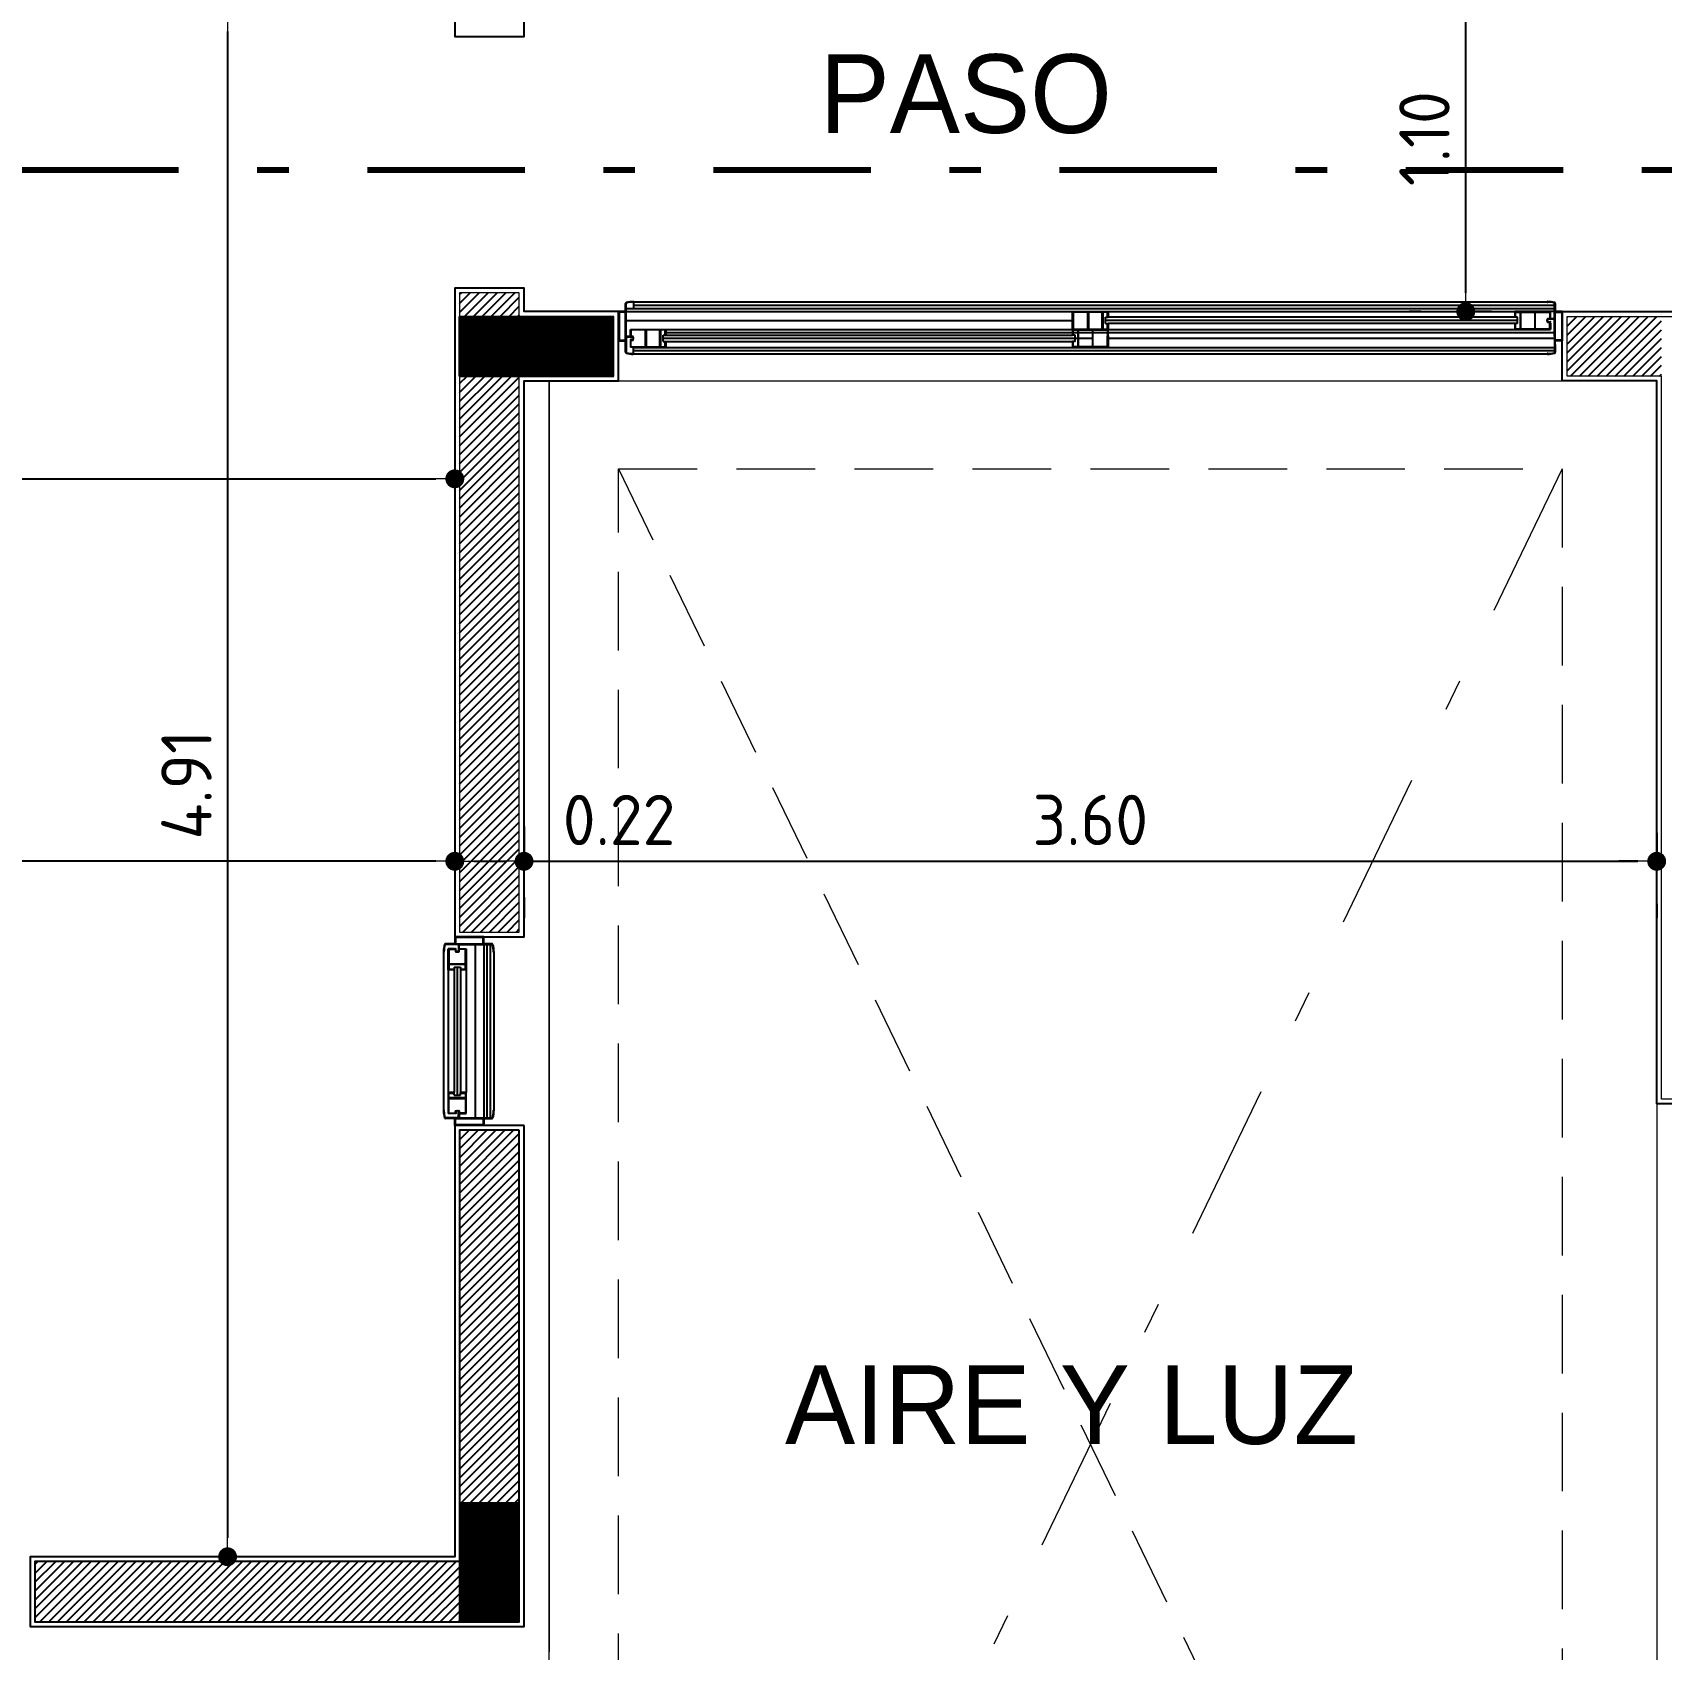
# Model space of a CAD drawing. Extents: x 233 to 569, y -241 to -74.
# Drawn here: x 403.55 to 408.73, y -182.54 to -177.4 of the extents above; entities that cross this region are included whole.
import ezdxf

# ---------------------------------------------------------------- set-up
doc = ezdxf.new("R2010")
doc.units = 0
doc.header["$MEASUREMENT"] = 0
for name, pattern in [('DASHDOT', [1, 0.5, -0.25, 0, -0.25]), ('DOT2', [0.125, 0, -0.125]), ('TRAZOS', [0.75, 0.5, -0.25])]:
    doc.linetypes.add(name, pattern=pattern)
doc.layers.get('0').update_dxf_attribs({"linetype": 'CONTINUOUS', "lineweight": 50})
doc.layers.get('DEFPOINTS').update_dxf_attribs({"linetype": 'CONTINUOUS'})
for name, color, linetype in [('2D PA ABERTURAS CORTE', 1, 'CONTINUOUS'), ('2D PA ABERTURAS VISTA', 1, 'CONTINUOUS'), ('2D PA MUROS', 7, 'CONTINUOUS'), ('2D PB MUROS MAMP. HATCH', 10, 'CONTINUOUS'), ('2D PLATEA ESTRUCTURA COLUMNAS HATCH', 92, 'CONTINUOUS')]:
    doc.layers.add(name, color=color, linetype=linetype)
for name, color, linetype, lineweight in [('2D PA ESTRUCTURA COLUMNAS BORDES', 95, 'CONTINUOUS', 9), ('AUXILIAR', 8, 'CONTINUOUS', 9), ('COTAS', 1, 'CONTINUOUS', 9), ('GRAFISMOS', 8, 'CONTINUOUS', 13), ('MARCOS', 4, 'CONTINUOUS', 80), ('TEXTOGREEN', 3, 'CONTINUOUS', 40)]:
    doc.layers.add(name, color=color, linetype=linetype, lineweight=lineweight)
doc.styles.add('ARIAL', font='')
doc.styles.get("Standard").update_dxf_attribs({"font": 'bahnschrift.ttf'})
doc.styles.get('ARIAL').set_extended_font_data('DIN')
doc.dimstyles.new('PLANTA', dxfattribs={"dimscale": 0, "dimtxt": 0.16, "dimasz": 0.06, "dimexe": 0.18, "dimexo": 0, "dimgap": 0.05, "dimtad": 1, "dimzin": 0, "dimdsep": 46, "dimtxsty": 'ARIAL', "dimblk1": 'DOT', "dimblk2": 'DOT', "dimsah": 1, "dimcen": 0.09, "dimclrd": 1, "dimclre": 1, "dimclrt": 3, "dimadec": 0, "dimazin": 0, "dimtfac": 1, "dimtofl": 0, "dimtmove": 0, "dimatfit": 3, "dimldrblk": 'DOT', "dimfxl": 0.18, "dimtolj": 1, "dimtzin": 0, "dimarcsym": 0})
pattern_1 = [(90, (-33.139532, 77.62192647), (-0.00025, 7e-20), []), (180, (-33.139532, 77.62192647), (-9e-20, -0.00025), [])]
pattern_2 = [(45, (-33.139532, 77.621926), (-0.0141421356, 0.0141421356), [])]

# ---------------------------------------------------------------- blocks, each defined once
blk = doc.blocks.new('_DOT')
at = {"color": 0, "linetype": 'ByBlock'}
blk.add_line((-0.5, 0), (-1, 0), dxfattribs=at)
at = {"color": 0, "linetype": 'ByBlock', "const_width": 0.5}
blk.add_lwpolyline([(-0.25, 0, 1), (0.25, 0, 1)], format="xyb", close=True, dxfattribs=at)
blk = doc.blocks.new('*D288')
at = {"layer": 'COTAS', "color": 1, "linetype": 'DOT2', "lineweight": -2, "transparency": 16777216}
for p, q in [((404.3688, -177.3338), (403.9895, -177.3338)), ((404.3688, -182.2419), (403.9895, -182.2419))]:
    blk.add_line(p, q, dxfattribs=at)
at = {"layer": 'COTAS', "color": 1, "lineweight": -2, "transparency": 16777216}
blk.add_line((404.1695, -177.3938), (404.1695, -182.1819), dxfattribs=at)
at = {"layer": 'DEFPOINTS', "color": 0, "transparency": 16777216}
for p in [(404.3688, -177.3338), (404.1695, -182.2419), (404.3688, -182.2419)]:
    blk.add_point(p, dxfattribs=at)
at = {"layer": 'COTAS', "color": 1, "lineweight": -2, "transparency": 16777216, "xscale": 0.06, "yscale": 0.06, "zscale": 0.06}
for p, rotation in [((404.1695, -177.3338), 90), ((404.1695, -182.2419), 270)]:
    blk.add_blockref('_DOT', p, dxfattribs=dict(at, rotation=rotation))
at = {"layer": 'COTAS', "color": 3, "transparency": 16777216, "insert": (404.0388, -179.7879), "char_height": 0.16, "attachment_point": 5, "rotation": 90, "style": 'ARIAL'}
blk.add_mtext('\\A1;4.91', dxfattribs=at)
blk = doc.blocks.new('*D289')
at = {"layer": 'COTAS', "color": 1, "linetype": 'DOT2', "lineweight": -2, "transparency": 16777216}
for p, q in [((396.7097, -180.0309), (396.7097, -180.2112)), ((404.8917, -180.0309), (404.8917, -180.2112))]:
    blk.add_line(p, q, dxfattribs=at)
at = {"layer": 'COTAS', "color": 1, "lineweight": -2, "transparency": 16777216}
blk.add_line((404.8317, -180.0312), (396.7697, -180.0312), dxfattribs=at)
at = {"layer": 'DEFPOINTS', "color": 0, "transparency": 16777216}
for p in [(396.7097, -180.0309), (396.7097, -180.0312), (404.8917, -180.0309)]:
    blk.add_point(p, dxfattribs=at)
at = {"layer": 'COTAS', "color": 1, "lineweight": -2, "transparency": 16777216, "xscale": 0.06, "yscale": 0.06, "zscale": 0.06, "rotation": 180}
blk.add_blockref('_DOT', (396.7097, -180.0312), dxfattribs=at)
at = {"layer": 'COTAS', "color": 1, "lineweight": -2, "transparency": 16777216, "xscale": 0.06, "yscale": 0.06, "zscale": 0.06}
blk.add_blockref('_DOT', (404.8917, -180.0312), dxfattribs=at)
at = {"layer": 'COTAS', "color": 3, "transparency": 16777216, "insert": (400.8007, -179.8999), "char_height": 0.16, "attachment_point": 5, "style": 'ARIAL'}
blk.add_mtext('\\A1;8.18', dxfattribs=at)
blk = doc.blocks.new('*D290')
at = {"layer": 'COTAS', "color": 1, "linetype": 'DOT2', "lineweight": -2, "transparency": 16777216}
for p, q in [((405.1117, -180.0312), (405.1117, -179.8512)), ((408.7117, -180.0312), (408.7117, -179.8512))]:
    blk.add_line(p, q, dxfattribs=at)
at = {"layer": 'COTAS', "color": 1, "lineweight": -2, "transparency": 16777216}
blk.add_line((405.1717, -180.0312), (408.6517, -180.0312), dxfattribs=at)
at = {"layer": 'DEFPOINTS', "color": 0, "transparency": 16777216}
for p in [(405.1117, -180.0312), (408.7117, -180.0312), (408.7117, -180.0312)]:
    blk.add_point(p, dxfattribs=at)
at = {"layer": 'COTAS', "color": 1, "lineweight": -2, "transparency": 16777216, "xscale": 0.06, "yscale": 0.06, "zscale": 0.06, "rotation": 180}
blk.add_blockref('_DOT', (405.1117, -180.0312), dxfattribs=at)
at = {"layer": 'COTAS', "color": 1, "lineweight": -2, "transparency": 16777216, "xscale": 0.06, "yscale": 0.06, "zscale": 0.06}
blk.add_blockref('_DOT', (408.7117, -180.0312), dxfattribs=at)
at = {"layer": 'COTAS', "color": 3, "transparency": 16777216, "insert": (406.9117, -179.8997), "char_height": 0.16, "attachment_point": 5, "style": 'ARIAL'}
blk.add_mtext('\\A1;3.60', dxfattribs=at)
blk = doc.blocks.new('*D291')
at = {"layer": 'COTAS', "color": 1, "linetype": 'DOT2', "lineweight": -2, "transparency": 16777216}
for p, q in [((404.8917, -179.9205), (404.8917, -180.2112)), ((405.1117, -179.9205), (405.1117, -180.2112))]:
    blk.add_line(p, q, dxfattribs=at)
at = {"layer": 'COTAS', "color": 1, "lineweight": -2, "transparency": 16777216}
for p, q in [((404.9517, -180.0312), (405.0517, -180.0312)), ((405.1117, -180.0312), (405.6558, -180.0312))]:
    blk.add_line(p, q, dxfattribs=at)
at = {"layer": 'DEFPOINTS', "color": 0, "transparency": 16777216}
for p in [(404.8917, -179.9205), (405.1117, -179.9205), (405.1117, -180.0312)]:
    blk.add_point(p, dxfattribs=at)
at = {"layer": 'COTAS', "color": 1, "lineweight": -2, "transparency": 16777216, "xscale": 0.06, "yscale": 0.06, "zscale": 0.06, "rotation": 180}
blk.add_blockref('_DOT', (404.8917, -180.0312), dxfattribs=at)
at = {"layer": 'COTAS', "color": 1, "lineweight": -2, "transparency": 16777216, "xscale": 0.06, "yscale": 0.06, "zscale": 0.06}
blk.add_blockref('_DOT', (405.1117, -180.0312), dxfattribs=at)
at = {"layer": 'COTAS', "color": 3, "transparency": 16777216, "insert": (405.4137, -179.8999), "char_height": 0.16, "attachment_point": 5, "style": 'ARIAL'}
blk.add_mtext('\\A1;0.22', dxfattribs=at)
blk = doc.blocks.new('*D293')
at = {"layer": 'COTAS', "color": 1, "linetype": 'DOT2', "lineweight": -2, "transparency": 16777216}
for p, q in [((408.4117, -177.1841), (407.9249, -177.1841)), ((408.4117, -178.2839), (407.9249, -178.2839))]:
    blk.add_line(p, q, dxfattribs=at)
at = {"layer": 'COTAS', "color": 1, "lineweight": -2, "transparency": 16777216}
blk.add_line((408.1049, -178.2239), (408.1049, -177.2441), dxfattribs=at)
at = {"layer": 'DEFPOINTS', "color": 0, "transparency": 16777216}
for p in [(408.1049, -177.1841), (408.4117, -177.1841), (408.4117, -178.2839)]:
    blk.add_point(p, dxfattribs=at)
at = {"layer": 'COTAS', "color": 1, "lineweight": -2, "transparency": 16777216, "xscale": 0.06, "yscale": 0.06, "zscale": 0.06}
for p, rotation in [((408.1049, -177.1841), 90), ((408.1049, -178.2839), 270)]:
    blk.add_blockref('_DOT', p, dxfattribs=dict(at, rotation=rotation))
at = {"layer": 'COTAS', "color": 3, "transparency": 16777216, "insert": (407.9735, -177.734), "char_height": 0.16, "attachment_point": 5, "rotation": 90, "style": 'ARIAL'}
blk.add_mtext('\\A1;1.10', dxfattribs=at)
blk = doc.blocks.new('*D294')
at = {"layer": 'COTAS', "color": 1, "linetype": 'DOT2', "lineweight": -2, "transparency": 16777216}
for p, q in [((408.7117, -179.9412), (408.7117, -180.2112)), ((408.9306, -179.9412), (408.9306, -180.2112))]:
    blk.add_line(p, q, dxfattribs=at)
at = {"layer": 'COTAS', "color": 1, "lineweight": -2, "transparency": 16777216}
for p, q in [((408.6517, -180.0312), (408.5917, -180.0312)), ((408.9906, -180.0312), (409.5347, -180.0312))]:
    blk.add_line(p, q, dxfattribs=at)
at = {"layer": 'DEFPOINTS', "color": 0, "transparency": 16777216}
for p in [(408.7117, -179.9412), (408.9306, -179.9412), (408.9306, -180.0312)]:
    blk.add_point(p, dxfattribs=at)
at = {"layer": 'COTAS', "color": 1, "lineweight": -2, "transparency": 16777216, "xscale": 0.06, "yscale": 0.06, "zscale": 0.06}
for p, rotation in [((408.7117, -180.0312), 8.709133182627225e-05), ((408.9306, -180.0312), 180.0000870913318)]:
    blk.add_blockref('_DOT', p, dxfattribs=dict(at, rotation=rotation))
at = {"layer": 'COTAS', "color": 3, "transparency": 16777216, "insert": (409.2927, -179.8999), "char_height": 0.16, "attachment_point": 5, "rotation": 0.0001, "style": 'ARIAL'}
blk.add_mtext('\\A1;0.22', dxfattribs=at)
blk = doc.blocks.new('*D419')
at = {"layer": 'COTAS', "color": 1, "linetype": 'DOT2', "lineweight": -2, "transparency": 16777216}
for p, q in [((400.766, -178.7866), (400.766, -178.9954)), ((404.8917, -178.7866), (404.8917, -178.9954))]:
    blk.add_line(p, q, dxfattribs=at)
at = {"layer": 'COTAS', "color": 1, "lineweight": -2, "transparency": 16777216}
blk.add_line((400.826, -178.8154), (404.8317, -178.8154), dxfattribs=at)
at = {"layer": 'DEFPOINTS', "color": 0, "transparency": 16777216}
for p in [(400.766, -178.7866), (404.8917, -178.7866), (404.8917, -178.8154)]:
    blk.add_point(p, dxfattribs=at)
at = {"layer": 'COTAS', "color": 1, "lineweight": -2, "transparency": 16777216, "xscale": 0.06, "yscale": 0.06, "zscale": 0.06, "rotation": 180}
blk.add_blockref('_DOT', (400.766, -178.8154), dxfattribs=at)
at = {"layer": 'COTAS', "color": 1, "lineweight": -2, "transparency": 16777216, "xscale": 0.06, "yscale": 0.06, "zscale": 0.06}
blk.add_blockref('_DOT', (404.8917, -178.8154), dxfattribs=at)
at = {"layer": 'COTAS', "color": 3, "transparency": 16777216, "insert": (402.8288, -178.6839), "char_height": 0.16, "attachment_point": 5, "style": 'ARIAL'}
blk.add_mtext('\\A1;4.13', dxfattribs=at)

msp = doc.modelspace()

# ---------------------------------------------------------------- hatches: boundary and pattern name
at = {"layer": '2D PB MUROS MAMP. HATCH'}
h = msp.add_hatch(dxfattribs=at)
h.set_pattern_fill('_USER', color=256, scale=0.02, angle=45, pattern_type=0)
h.set_pattern_definition(pattern_2)
h.paths.add_polyline_path([(405.0967, -178.2239), (404.9067, -178.2239), (404.9067, -178.2989), (405.0967, -178.2989)])
h.paths.add_polyline_path([(405.0967, -178.4889), (404.9067, -178.4889), (404.9067, -180.2563), (405.0967, -180.2563)])
h.paths.add_polyline_path([(405.0967, -180.8863), (404.9067, -180.8863), (404.9067, -182.0709), (405.0967, -182.0709)])
h.paths.add_polyline_path([(404.9078, -182.2569), (403.5572, -182.2569), (403.5572, -182.449), (404.9078, -182.449)])
h = msp.add_hatch(dxfattribs=at)
h.set_pattern_fill('_USER', color=256, scale=0.02, angle=45, pattern_type=0)
h.set_pattern_definition(pattern_2)
h.paths.add_polyline_path([(408.7267, -178.2989), (408.4267, -178.2989), (408.4267, -178.4888), (408.7267, -178.4889)])
at = {"layer": '2D PLATEA ESTRUCTURA COLUMNAS HATCH'}
h = msp.add_hatch(dxfattribs=at)
h.set_pattern_fill('NET', color=256, scale=0.002, angle=90)
h.set_pattern_definition(pattern_1)
h.paths.add_polyline_path([(405.3967, -178.4889), (405.3967, -178.2989), (404.9067, -178.2989), (404.9067, -178.4889)])
h = msp.add_hatch(dxfattribs=at)
h.set_pattern_fill('NET', color=256, scale=0.002, angle=90)
h.set_pattern_definition(pattern_1)
h.paths.add_polyline_path([(405.0967, -182.0709), (404.9078, -182.0709), (404.9078, -182.449), (405.0967, -182.449)])

# ---------------------------------------------------------------- linework, layer by layer
msp.add_line((404.8917, -178.4952), (404.8917, -178.4952))
at = {"layer": '2D PA ABERTURAS CORTE', "color": 1}
for p, q in [((405.4332, -178.2839), (405.4117, -178.2839)), ((405.4117, -178.2839), (405.4117, -178.3763)), ((405.4117, -178.2839), (405.4117, -178.3763)), ((405.4332, -178.2839), (405.4117, -178.2839)), ((405.4337, -178.2859), (405.4138, -178.2859)), ((405.4138, -178.2859), (405.4138, -178.3743)), ((405.4138, -178.2859), (405.4138, -178.3743)), ((405.4337, -178.2859), (405.4138, -178.2859)), ((405.4327, -178.2839), (405.4332, -178.2839)), ((405.4327, -178.2839), (405.4332, -178.2839)), ((405.4343, -178.2581), (405.4343, -178.2828)), ((405.4343, -178.2828), (405.4343, -178.2581)), ((405.4343, -178.2828), (405.4343, -178.2581)), ((405.4343, -178.2581), (405.4343, -178.2828)), ((405.4343, -178.2828), (405.4343, -178.2656)), ((405.4343, -178.2828), (405.4343, -178.2656)), ((405.4343, -178.3737), (405.4343, -178.2864)), ((405.4343, -178.2918), (405.4343, -178.2864)), ((405.4343, -178.2918), (405.4343, -178.2864)), ((405.4343, -178.3737), (405.4343, -178.2864)), ((405.4363, -178.2958), (405.4363, -178.2576)), ((405.4363, -178.3617), (405.4363, -178.2576)), ((405.4363, -178.3617), (405.4363, -178.2576)), ((405.4363, -178.2958), (405.4363, -178.2576)), ((408.3871, -178.2958), (408.3871, -178.2576)), ((408.3871, -178.2958), (408.3871, -178.2576)), ((408.3892, -178.2581), (408.3892, -178.2828)), ((408.3892, -178.2828), (408.3892, -178.2581)), ((408.3892, -178.2828), (408.3892, -178.2581)), ((408.3892, -178.2581), (408.3892, -178.2828)), ((408.3892, -178.2828), (408.3892, -178.2656)), ((408.3892, -178.2828), (408.3892, -178.2656)), ((408.3892, -178.3737), (408.3892, -178.2864)), ((408.3892, -178.2918), (408.3892, -178.2864)), ((408.3892, -178.2918), (408.3892, -178.2864)), ((408.3892, -178.3737), (408.3892, -178.2864)), ((408.3897, -178.2859), (408.4097, -178.2859)), ((408.3897, -178.2859), (408.4097, -178.2859)), ((408.3907, -178.2839), (408.3902, -178.2839)), ((408.3902, -178.2839), (408.4117, -178.2839)), ((408.3902, -178.2839), (408.4117, -178.2839)), ((408.3907, -178.2839), (408.3902, -178.2839)), ((408.4097, -178.2859), (408.4097, -178.3743)), ((408.4097, -178.2859), (408.4097, -178.3743)), ((408.4117, -178.2839), (408.4117, -178.3763)), ((408.4117, -178.2839), (408.4117, -178.3763)), ((405.4363, -178.3617), (405.4363, -178.2987)), ((405.4363, -178.3617), (405.4363, -178.2987)), ((408.3636, -178.312), (408.3645, -178.3069)), ((408.3636, -178.312), (408.3645, -178.3069)), ((408.3645, -178.3171), (408.3636, -178.312)), ((408.3645, -178.3171), (408.3636, -178.312)), ((408.3659, -178.3079), (408.3651, -178.312)), ((408.3659, -178.3079), (408.3651, -178.312)), ((408.3651, -178.312), (408.3659, -178.3164)), ((408.3651, -178.312), (408.3659, -178.3164)), ((408.3655, -178.3061), (408.3871, -178.3061)), ((408.3655, -178.3061), (408.3871, -178.3061)), ((408.3733, -178.318), (408.3655, -178.318)), ((408.3733, -178.318), (408.3655, -178.318)), ((408.3861, -178.3079), (408.3659, -178.3079)), ((408.3861, -178.3079), (408.3659, -178.3079)), ((408.3659, -178.3164), (408.3733, -178.3164)), ((408.3659, -178.3164), (408.3733, -178.3164)), ((408.3738, -178.3169), (408.3738, -178.3175)), ((408.3738, -178.3169), (408.3738, -178.3175)), ((408.3871, -178.3617), (408.3871, -178.2987)), ((408.3871, -178.3617), (408.3871, -178.2987)), ((408.3871, -178.3617), (408.3871, -178.2987)), ((408.3871, -178.3617), (408.3871, -178.2987)), ((405.4117, -178.3763), (405.4332, -178.3763)), ((405.4117, -178.3763), (405.4332, -178.3763)), ((405.4138, -178.3743), (405.4337, -178.3743)), ((405.4138, -178.3743), (405.4337, -178.3743)), ((405.4327, -178.3763), (405.4332, -178.3763)), ((405.4327, -178.3763), (405.4332, -178.3763)), ((405.4343, -178.4128), (405.4343, -178.3773)), ((405.4343, -178.4128), (405.4343, -178.3773)), ((405.4343, -178.3881), (405.4343, -178.4128)), ((405.4343, -178.3881), (405.4343, -178.4128)), ((405.4363, -178.3656), (405.4363, -178.4134)), ((405.4363, -178.3656), (405.4363, -178.4134)), ((405.458, -178.3627), (405.4373, -178.3627)), ((405.458, -178.3627), (405.4373, -178.3627)), ((405.4373, -178.3645), (405.4576, -178.3645)), ((405.4373, -178.3645), (405.4576, -178.3645)), ((405.4496, -178.3735), (405.4496, -178.3741)), ((405.4496, -178.3735), (405.4496, -178.3741)), ((405.4575, -178.373), (405.4501, -178.373)), ((405.4575, -178.373), (405.4501, -178.373)), ((405.4501, -178.3746), (405.458, -178.3746)), ((405.4501, -178.3746), (405.458, -178.3746)), ((405.4583, -178.3686), (405.4575, -178.373)), ((405.4583, -178.3686), (405.4575, -178.373)), ((405.4576, -178.3645), (405.4583, -178.3686)), ((405.4576, -178.3645), (405.4583, -178.3686)), ((405.4599, -178.3686), (405.459, -178.3635)), ((405.4599, -178.3686), (405.459, -178.3635)), ((405.459, -178.3737), (405.4599, -178.3686)), ((405.459, -178.3737), (405.4599, -178.3686)), ((408.3871, -178.3617), (408.3871, -178.4134)), ((408.3871, -178.3617), (408.3871, -178.4134)), ((408.3892, -178.4128), (408.3892, -178.3773)), ((408.3892, -178.4128), (408.3892, -178.3773)), ((408.3892, -178.3881), (408.3892, -178.4128)), ((408.3892, -178.3881), (408.3892, -178.4128)), ((408.4097, -178.3743), (408.3897, -178.3743)), ((408.4097, -178.3743), (408.3897, -178.3743)), ((408.3907, -178.3763), (408.3902, -178.3763)), ((408.4117, -178.3763), (408.3902, -178.3763)), ((408.4117, -178.3763), (408.3902, -178.3763)), ((408.3907, -178.3763), (408.3902, -178.3763))]:
    msp.add_line(p, q, dxfattribs=at)
at = {"layer": '2D PA ABERTURAS CORTE', "color": 251}
for p, q in [((405.4599, -178.2531), (405.4599, -178.2736)), ((405.4599, -178.2531), (405.4599, -178.2736)), ((405.4599, -178.4178), (405.4599, -178.3973)), ((405.4599, -178.4178), (405.4599, -178.3973)), ((406.768, -178.3686), (406.9196, -178.3686)), ((406.768, -178.3686), (406.9196, -178.3686))]:
    msp.add_line(p, q, dxfattribs=at)
at = {"layer": '2D PA ABERTURAS CORTE'}
for p, q in [((406.8554, -178.3407), (406.8554, -178.2839)), ((406.8554, -178.2839), (406.968, -178.2839)), ((406.8554, -178.2839), (406.968, -178.2839)), ((406.8554, -178.3407), (406.8554, -178.2839)), ((406.9028, -178.2854), (406.8569, -178.2854)), ((406.8569, -178.2854), (406.8569, -178.3392)), ((406.8569, -178.2854), (406.8569, -178.3392)), ((406.9028, -178.2854), (406.8569, -178.2854)), ((406.9038, -178.3381), (406.9038, -178.2864)), ((406.9038, -178.3381), (406.9038, -178.2864)), ((406.9054, -178.2864), (406.9054, -178.3381)), ((406.9054, -178.2864), (406.9054, -178.3381)), ((406.9486, -178.2854), (406.9064, -178.2854)), ((406.9486, -178.2854), (406.9064, -178.2854)), ((406.9496, -178.3381), (406.9496, -178.2864)), ((406.9496, -178.3381), (406.9496, -178.2864)), ((406.9512, -178.2864), (406.9512, -178.3381)), ((406.9512, -178.2864), (406.9512, -178.3381)), ((406.9655, -178.2854), (406.9522, -178.2854)), ((406.9655, -178.2854), (406.9522, -178.2854)), ((406.9665, -178.3019), (406.9665, -178.2864)), ((406.9665, -178.3019), (406.9665, -178.2864)), ((406.968, -178.2839), (406.968, -178.3019)), ((406.968, -178.2839), (406.968, -178.3019)), ((408.3738, -178.2839), (408.2612, -178.2839)), ((408.2612, -178.2839), (408.2612, -178.3019)), ((408.2612, -178.2839), (408.2612, -178.3019)), ((408.3738, -178.2839), (408.2612, -178.2839)), ((408.2627, -178.3019), (408.2627, -178.2864)), ((408.2627, -178.3019), (408.2627, -178.2864)), ((408.2637, -178.2854), (408.2771, -178.2854)), ((408.2637, -178.2854), (408.2771, -178.2854)), ((408.2781, -178.2864), (408.2781, -178.3381)), ((408.2781, -178.2864), (408.2781, -178.3381)), ((408.2796, -178.3381), (408.2796, -178.2864)), ((408.2796, -178.3381), (408.2796, -178.2864)), ((408.2806, -178.2854), (408.3228, -178.2854)), ((408.2806, -178.2854), (408.3228, -178.2854)), ((408.3239, -178.2864), (408.3239, -178.3381)), ((408.3239, -178.2864), (408.3239, -178.3381)), ((408.3254, -178.3381), (408.3254, -178.2864)), ((408.3254, -178.3381), (408.3254, -178.2864)), ((408.3264, -178.2854), (408.3723, -178.2854)), ((408.3264, -178.2854), (408.3723, -178.2854)), ((408.3723, -178.2854), (408.3723, -178.3042)), ((408.3723, -178.2854), (408.3723, -178.3042)), ((408.3738, -178.3042), (408.3738, -178.2839)), ((408.3738, -178.3042), (408.3738, -178.2839)), ((405.4496, -178.3405), (405.5623, -178.3405)), ((405.4496, -178.3608), (405.4496, -178.3405)), ((405.4496, -178.3608), (405.4496, -178.3405)), ((405.4496, -178.3405), (405.5623, -178.3405)), ((405.4512, -178.342), (405.4512, -178.3608)), ((405.497, -178.342), (405.4512, -178.342)), ((405.497, -178.342), (405.4512, -178.342)), ((405.4512, -178.342), (405.4512, -178.3608)), ((405.4981, -178.3947), (405.4981, -178.343)), ((405.4981, -178.3947), (405.4981, -178.343)), ((405.4996, -178.343), (405.4996, -178.3947)), ((405.4996, -178.343), (405.4996, -178.3947)), ((405.5428, -178.342), (405.5006, -178.342)), ((405.5428, -178.342), (405.5006, -178.342)), ((405.5438, -178.3947), (405.5438, -178.343)), ((405.5438, -178.3947), (405.5438, -178.343)), ((405.5454, -178.343), (405.5454, -178.3947)), ((405.5454, -178.343), (405.5454, -178.3947)), ((405.5597, -178.342), (405.5464, -178.342)), ((405.5597, -178.342), (405.5464, -178.342)), ((405.5607, -178.3585), (405.5607, -178.343)), ((405.5607, -178.3585), (405.5607, -178.343)), ((405.5623, -178.3405), (405.5623, -178.3585)), ((405.5623, -178.3405), (405.5623, -178.3585)), ((406.8569, -178.3019), (406.8554, -178.3019)), ((406.8569, -178.3019), (406.8554, -178.3019)), ((406.8569, -178.312), (406.8554, -178.312)), ((406.8569, -178.312), (406.8554, -178.312)), ((406.8569, -178.3221), (406.8554, -178.3221)), ((406.8569, -178.3221), (406.8554, -178.3221)), ((406.8554, -178.3405), (406.8554, -178.3585)), ((406.968, -178.3405), (406.8554, -178.3405)), ((406.968, -178.3405), (406.8554, -178.3405)), ((406.8554, -178.3405), (406.8554, -178.3585)), ((406.968, -178.3407), (406.8554, -178.3407)), ((406.968, -178.3407), (406.8554, -178.3407)), ((406.8569, -178.3392), (406.9028, -178.3392)), ((406.8569, -178.3392), (406.9028, -178.3392)), ((406.8569, -178.3585), (406.8569, -178.343)), ((406.8569, -178.3585), (406.8569, -178.343)), ((406.858, -178.342), (406.8713, -178.342)), ((406.858, -178.342), (406.8713, -178.342)), ((406.8723, -178.343), (406.8723, -178.3947)), ((406.8723, -178.343), (406.8723, -178.3947)), ((406.8738, -178.3947), (406.8738, -178.343)), ((406.8738, -178.3947), (406.8738, -178.343)), ((406.8749, -178.342), (406.917, -178.342)), ((406.8749, -178.342), (406.917, -178.342)), ((406.9064, -178.3392), (406.9486, -178.3392)), ((406.9064, -178.3392), (406.9486, -178.3392)), ((406.9181, -178.343), (406.9181, -178.3947)), ((406.9181, -178.343), (406.9181, -178.3947)), ((406.9196, -178.3947), (406.9196, -178.343)), ((406.9196, -178.3947), (406.9196, -178.343)), ((406.9206, -178.342), (406.9665, -178.342)), ((406.9206, -178.342), (406.9665, -178.342)), ((406.9522, -178.3392), (406.9655, -178.3392)), ((406.9522, -178.3392), (406.9655, -178.3392)), ((406.9601, -178.3221), (406.9601, -178.3019)), ((406.9601, -178.3019), (406.968, -178.3019)), ((406.9601, -178.3019), (406.968, -178.3019)), ((406.9601, -178.3221), (406.9601, -178.3019)), ((408.2691, -178.312), (406.9601, -178.312)), ((408.2691, -178.312), (406.9601, -178.312)), ((406.9601, -178.3221), (406.968, -178.3221)), ((406.9601, -178.3221), (406.968, -178.3221)), ((406.9665, -178.3381), (406.9665, -178.3221)), ((406.9665, -178.3381), (406.9665, -178.3221)), ((406.9665, -178.342), (406.9665, -178.3608)), ((406.9665, -178.342), (406.9665, -178.3608)), ((408.2612, -178.3019), (406.968, -178.3019)), ((408.2612, -178.3019), (406.968, -178.3019)), ((406.968, -178.3221), (406.968, -178.3407)), ((408.2612, -178.3221), (406.968, -178.3221)), ((408.2612, -178.3221), (406.968, -178.3221)), ((406.968, -178.3221), (406.968, -178.3407)), ((406.968, -178.3608), (406.968, -178.3405)), ((406.968, -178.3608), (406.968, -178.3405)), ((408.2691, -178.3019), (408.2612, -178.3019)), ((408.2691, -178.3019), (408.2612, -178.3019)), ((408.2612, -178.3221), (408.2612, -178.3407)), ((408.2691, -178.3221), (408.2612, -178.3221)), ((408.2691, -178.3221), (408.2612, -178.3221)), ((408.2612, -178.3221), (408.2612, -178.3407)), ((408.2612, -178.3407), (408.3738, -178.3407)), ((408.2612, -178.3407), (408.3738, -178.3407)), ((408.2627, -178.3381), (408.2627, -178.3221)), ((408.2627, -178.3381), (408.2627, -178.3221)), ((408.2771, -178.3392), (408.2637, -178.3392)), ((408.2771, -178.3392), (408.2637, -178.3392)), ((408.2691, -178.3221), (408.2691, -178.3019)), ((408.2691, -178.3221), (408.2691, -178.3019)), ((408.3228, -178.3392), (408.2806, -178.3392)), ((408.3228, -178.3392), (408.2806, -178.3392)), ((408.3723, -178.3392), (408.3264, -178.3392)), ((408.3723, -178.3392), (408.3264, -178.3392)), ((408.3738, -178.3042), (408.3723, -178.3042)), ((408.3738, -178.3042), (408.3723, -178.3042)), ((408.3738, -178.3203), (408.3723, -178.3203)), ((408.3723, -178.3392), (408.3723, -178.3203)), ((408.3723, -178.3392), (408.3723, -178.3203)), ((408.3738, -178.3203), (408.3723, -178.3203)), ((408.3738, -178.3203), (408.3738, -178.3407)), ((408.3738, -178.3203), (408.3738, -178.3407)), ((405.4496, -178.3608), (405.4512, -178.3608)), ((405.4496, -178.3608), (405.4512, -178.3608)), ((405.4496, -178.3769), (405.4512, -178.3769)), ((405.4496, -178.3769), (405.4496, -178.3973)), ((405.4496, -178.3769), (405.4496, -178.3973)), ((405.4496, -178.3769), (405.4512, -178.3769)), ((405.5623, -178.3973), (405.4496, -178.3973)), ((405.5623, -178.3973), (405.4496, -178.3973)), ((405.4512, -178.3958), (405.4512, -178.3769)), ((405.4512, -178.3958), (405.4512, -178.3769)), ((405.4512, -178.3958), (405.497, -178.3958)), ((405.4512, -178.3958), (405.497, -178.3958)), ((405.5006, -178.3958), (405.5428, -178.3958)), ((405.5006, -178.3958), (405.5428, -178.3958)), ((405.5464, -178.3958), (405.5597, -178.3958)), ((405.5464, -178.3958), (405.5597, -178.3958)), ((405.5544, -178.3585), (405.5623, -178.3585)), ((405.5544, -178.3787), (405.5544, -178.3585)), ((405.5544, -178.3787), (405.5544, -178.3585)), ((405.5544, -178.3585), (405.5623, -178.3585)), ((405.5544, -178.3686), (406.8633, -178.3686)), ((405.5544, -178.3686), (406.8633, -178.3686)), ((405.5544, -178.3787), (405.5623, -178.3787)), ((405.5544, -178.3787), (405.5623, -178.3787)), ((405.5607, -178.3947), (405.5607, -178.3787)), ((405.5607, -178.3947), (405.5607, -178.3787)), ((405.5623, -178.3585), (406.8554, -178.3585)), ((405.5623, -178.3585), (406.8554, -178.3585)), ((405.5623, -178.3787), (405.5623, -178.3973)), ((405.5623, -178.3787), (406.8554, -178.3787)), ((405.5623, -178.3787), (406.8554, -178.3787)), ((405.5623, -178.3787), (405.5623, -178.3973)), ((406.8633, -178.3585), (406.8554, -178.3585)), ((406.8633, -178.3585), (406.8554, -178.3585)), ((406.8554, -178.3787), (406.8554, -178.3973)), ((406.8633, -178.3787), (406.8554, -178.3787)), ((406.8633, -178.3787), (406.8554, -178.3787)), ((406.8554, -178.3787), (406.8554, -178.3973)), ((406.8554, -178.3973), (406.968, -178.3973)), ((406.8554, -178.3973), (406.968, -178.3973)), ((406.8569, -178.3947), (406.8569, -178.3787)), ((406.8569, -178.3947), (406.8569, -178.3787)), ((406.8713, -178.3958), (406.858, -178.3958)), ((406.8713, -178.3958), (406.858, -178.3958)), ((406.8633, -178.3787), (406.8633, -178.3585)), ((406.8633, -178.3787), (406.8633, -178.3585)), ((406.917, -178.3958), (406.8749, -178.3958)), ((406.917, -178.3958), (406.8749, -178.3958)), ((406.9665, -178.3958), (406.9206, -178.3958)), ((406.9665, -178.3958), (406.9206, -178.3958)), ((406.9665, -178.3958), (406.9665, -178.3608)), ((406.9665, -178.3958), (406.9665, -178.3608)), ((406.968, -178.3608), (406.968, -178.3973)), ((406.968, -178.3608), (406.968, -178.3973))]:
    msp.add_line(p, q, dxfattribs=at)
at = {"layer": '2D PA ABERTURAS CORTE', "color": 1}
for centre, radius, start, end in [((405.4332, -178.2828), 0.00102, 270, 0), ((405.4332, -178.2828), 0.00102, 270, 0), ((405.4337, -178.2864), 0.000512, 0, 90), ((405.4337, -178.2864), 0.000512, 0, 90), ((405.4373, -178.2581), 0.00307, 106.1276, 180), ((405.4373, -178.2581), 0.00307, 106.1276, 180), ((405.4373, -178.2576), 0.00102, 106.0134, 180), ((405.4373, -178.2576), 0.00102, 106.0134, 180), ((405.4578, -178.3289), 0.0768, 89.2257, 106.1276), ((405.4578, -178.3289), 0.0768, 89.2257, 106.1276), ((405.4578, -178.3289), 0.0753, 89.8985, 106.0134), ((405.4578, -178.3289), 0.0753, 89.8985, 106.0134), ((405.4588, -178.2531), 0.00102, 209.5615, 89.2257), ((405.4588, -178.2531), 0.00102, 209.5615, 89.2257), ((408.3646, -178.2531), 0.00102, 90.7743, 330.4385), ((408.3646, -178.2531), 0.00102, 90.7743, 330.4385), ((408.3656, -178.3289), 0.0768, 73.8724, 90.7743), ((408.3656, -178.3289), 0.0768, 73.8724, 90.7743), ((408.3656, -178.3289), 0.0753, 73.9866, 90.1015), ((408.3656, -178.3289), 0.0753, 73.9866, 90.1015), ((408.3861, -178.2576), 0.00102, 0, 73.9866), ((408.3861, -178.2576), 0.00102, 0, 73.9866), ((408.3861, -178.2581), 0.00307, 0, 73.8724), ((408.3861, -178.2581), 0.00307, 0, 73.8724), ((408.3902, -178.2828), 0.00102, 180, 270), ((408.3902, -178.2828), 0.00102, 180, 270), ((408.3897, -178.2864), 0.000512, 90, 180), ((408.3897, -178.2864), 0.000512, 90, 180), ((408.3655, -178.3071), 0.00102, 90, 170), ((408.3655, -178.3071), 0.00102, 90, 170), ((408.3655, -178.3169), 0.00102, 190, 270), ((408.3655, -178.3169), 0.00102, 190, 270), ((408.3733, -178.3169), 0.000512, 0, 90), ((408.3733, -178.3169), 0.000512, 0, 90), ((408.3733, -178.3175), 0.000512, 270, 0), ((408.3733, -178.3175), 0.000512, 270, 0), ((408.3861, -178.2987), 0.00102, 360, 90), ((408.3861, -178.2987), 0.00102, 360, 90), ((405.4332, -178.3773), 0.00102, 0, 90), ((405.4332, -178.3773), 0.00102, 0, 90), ((405.4337, -178.3737), 0.000512, 270, 0), ((405.4337, -178.3737), 0.000512, 270, 0), ((405.4373, -178.3617), 0.00102, 180, 270), ((405.4373, -178.3617), 0.00102, 180, 270), ((405.4373, -178.3656), 0.00102, 90, 180), ((405.4373, -178.3656), 0.00102, 90, 180), ((405.4501, -178.3735), 0.000512, 90, 180), ((405.4501, -178.3735), 0.000512, 90, 180), ((405.4501, -178.3741), 0.000512, 180, 270), ((405.4501, -178.3741), 0.000512, 180, 270), ((405.458, -178.3637), 0.00102, 10, 90), ((405.458, -178.3637), 0.00102, 10, 90), ((405.458, -178.3735), 0.00102, 270, 350), ((405.458, -178.3735), 0.00102, 270, 350), ((408.3897, -178.3737), 0.000512, 180, 270), ((408.3897, -178.3737), 0.000512, 180, 270), ((408.3902, -178.3773), 0.00102, 90, 180), ((408.3902, -178.3773), 0.00102, 90, 180), ((405.4373, -178.4128), 0.00307, 180, 253.8724), ((405.4373, -178.4128), 0.00307, 180, 253.8724), ((405.4373, -178.4134), 0.00102, 180, 253.9866), ((405.4373, -178.4134), 0.00102, 180, 253.9866), ((405.4578, -178.342), 0.0768, 253.8724, 270.7743), ((405.4578, -178.342), 0.0768, 253.8724, 270.7743), ((405.4578, -178.342), 0.0753, 253.9866, 270.1015), ((405.4578, -178.342), 0.0753, 253.9866, 270.1015), ((405.4588, -178.4178), 0.00102, 270.7743, 150.4385), ((405.4588, -178.4178), 0.00102, 270.7743, 150.4385), ((408.3646, -178.4178), 0.00102, 29.5615, 269.2257), ((408.3646, -178.4178), 0.00102, 29.5615, 269.2257), ((408.3656, -178.342), 0.0768, 269.2257, 286.1276), ((408.3656, -178.342), 0.0768, 269.2257, 286.1276), ((408.3656, -178.342), 0.0753, 269.8985, 286.0134), ((408.3656, -178.342), 0.0753, 269.8985, 286.0134), ((408.3861, -178.4134), 0.00102, 286.0134, 0), ((408.3861, -178.4134), 0.00102, 286.0134, 0), ((408.3861, -178.4128), 0.00307, 286.1276, 0), ((408.3861, -178.4128), 0.00307, 286.1276, 0)]:
    msp.add_arc(centre, radius, start, end, dxfattribs=at)
at = {"layer": '2D PA ABERTURAS CORTE'}
for centre, start, end in [((406.9028, -178.2864), 0, 90), ((406.9028, -178.2864), 0, 90), ((406.9064, -178.2864), 90, 180), ((406.9064, -178.2864), 90, 180), ((406.9486, -178.2864), 0, 90), ((406.9486, -178.2864), 0, 90), ((406.9522, -178.2864), 90, 180), ((406.9522, -178.2864), 90, 180), ((406.9655, -178.2864), 0, 90), ((406.9655, -178.2864), 0, 90), ((408.2637, -178.2864), 90, 180), ((408.2637, -178.2864), 90, 180), ((408.2771, -178.2864), 360, 90), ((408.2771, -178.2864), 360, 90), ((408.2806, -178.2864), 90, 180), ((408.2806, -178.2864), 90, 180), ((408.3228, -178.2864), 0, 90), ((408.3228, -178.2864), 0, 90), ((408.3264, -178.2864), 90, 180), ((408.3264, -178.2864), 90, 180), ((405.497, -178.343), 0, 90), ((405.497, -178.343), 0, 90), ((405.5006, -178.343), 90, 180), ((405.5006, -178.343), 90, 180), ((405.5428, -178.343), 0, 90), ((405.5428, -178.343), 0, 90), ((405.5464, -178.343), 90, 180), ((405.5464, -178.343), 90, 180), ((405.5597, -178.343), 0, 90), ((405.5597, -178.343), 0, 90), ((406.858, -178.343), 90, 180), ((406.858, -178.343), 90, 180), ((406.8713, -178.343), 360, 90), ((406.8713, -178.343), 360, 90), ((406.8749, -178.343), 90, 180), ((406.8749, -178.343), 90, 180), ((406.9028, -178.3381), 270, 0), ((406.9028, -178.3381), 270, 0), ((406.9064, -178.3381), 180, 270), ((406.9064, -178.3381), 180, 270), ((406.917, -178.343), 0, 90), ((406.917, -178.343), 0, 90), ((406.9206, -178.343), 90, 180), ((406.9206, -178.343), 90, 180), ((406.9486, -178.3381), 270, 0), ((406.9486, -178.3381), 270, 0), ((406.9522, -178.3381), 180, 270), ((406.9522, -178.3381), 180, 270), ((406.9655, -178.3381), 270, 0), ((406.9655, -178.3381), 270, 0), ((408.2637, -178.3381), 180, 270), ((408.2637, -178.3381), 180, 270), ((408.2771, -178.3381), 270, 0), ((408.2771, -178.3381), 270, 0), ((408.2806, -178.3381), 180, 270), ((408.2806, -178.3381), 180, 270), ((408.3228, -178.3381), 270, 360), ((408.3228, -178.3381), 270, 360), ((408.3264, -178.3381), 180, 270), ((408.3264, -178.3381), 180, 270), ((405.497, -178.3947), 270, 0), ((405.497, -178.3947), 270, 0), ((405.5006, -178.3947), 180, 270), ((405.5006, -178.3947), 180, 270), ((405.5428, -178.3947), 270, 0), ((405.5428, -178.3947), 270, 0), ((405.5464, -178.3947), 180, 270), ((405.5464, -178.3947), 180, 270), ((405.5597, -178.3947), 270, 0), ((405.5597, -178.3947), 270, 0), ((406.858, -178.3947), 180, 270), ((406.858, -178.3947), 180, 270), ((406.8713, -178.3947), 270, 0), ((406.8713, -178.3947), 270, 0), ((406.8749, -178.3947), 180, 270), ((406.8749, -178.3947), 180, 270), ((406.917, -178.3947), 270, 360), ((406.917, -178.3947), 270, 360), ((406.9206, -178.3947), 180, 270), ((406.9206, -178.3947), 180, 270)]:
    msp.add_arc(centre, 0.00102, start, end, dxfattribs=at)
at = {"layer": '2D PA ABERTURAS VISTA', "color": 251}
for p, q in [((405.4363, -178.2741), (408.3871, -178.2741)), ((405.4363, -178.2741), (408.3871, -178.2741)), ((405.4363, -178.2839), (408.2612, -178.2839)), ((405.4363, -178.2839), (408.2612, -178.2839)), ((405.4598, -178.2527), (408.3637, -178.2527)), ((405.4598, -178.2527), (408.3637, -178.2527)), ((405.4599, -178.2638), (408.3871, -178.2638)), ((405.4599, -178.2638), (408.3871, -178.2638)), ((405.4363, -178.312), (406.8554, -178.312)), ((405.4363, -178.312), (406.8554, -178.312)), ((405.5623, -178.3407), (408.2612, -178.3407)), ((405.5623, -178.3407), (408.2612, -178.3407)), ((405.4599, -178.3975), (406.9117, -178.3975)), ((405.4599, -178.3975), (406.9117, -178.3975)), ((405.5623, -178.3507), (406.9665, -178.3507)), ((405.5623, -178.3507), (406.9665, -178.3507)), ((406.9117, -178.3975), (408.3871, -178.3975)), ((406.968, -178.3507), (408.3871, -178.3507)), ((406.968, -178.3686), (408.3871, -178.3686)), ((405.4598, -178.4182), (408.3637, -178.4182)), ((405.4598, -178.4182), (408.3637, -178.4182)), ((405.4599, -178.4075), (408.3871, -178.4075)), ((405.4599, -178.4075), (408.3871, -178.4075)), ((404.956, -180.2958), (404.956, -180.8467)), ((404.9842, -180.2958), (404.9842, -180.8467)), ((404.994, -180.2958), (404.994, -180.8467)), ((405.0042, -180.2958), (405.0042, -180.8467)), ((404.8558, -180.3184), (404.8558, -180.8241)), ((405.0159, -180.3184), (405.0159, -180.8241)), ((404.8705, -180.376), (404.8707, -180.7665)), ((404.9273, -180.376), (404.9273, -180.7665))]:
    msp.add_line(p, q, dxfattribs=at)
at = {"layer": '2D PA ABERTURAS VISTA', "color": 1}
for p, q in [((404.9025, -180.2958), (404.8612, -180.2958)), ((404.8907, -180.2938), (404.8617, -180.2938)), ((404.8917, -180.2713), (404.8917, -180.2928)), ((404.9842, -180.2713), (404.8917, -180.2713)), ((404.8917, -180.2923), (404.8917, -180.2928)), ((404.8935, -180.3097), (404.8935, -180.3175)), ((404.9821, -180.2733), (404.8938, -180.2733)), ((404.8938, -180.2733), (404.8938, -180.2933)), ((404.8945, -180.3092), (404.894, -180.3092)), ((404.8943, -180.2938), (404.9816, -180.2938)), ((404.895, -180.3171), (404.895, -180.3097)), ((404.9035, -180.2969), (404.9035, -180.3171)), ((404.9053, -180.3175), (404.9053, -180.2969)), ((404.9064, -180.2958), (405.0105, -180.2958)), ((404.9064, -180.2958), (404.9693, -180.2958)), ((404.9722, -180.2958), (405.0105, -180.2958)), ((404.9762, -180.2938), (404.9816, -180.2938)), ((404.9821, -180.2933), (404.9821, -180.2733)), ((404.9842, -180.2928), (404.9842, -180.2713)), ((404.9842, -180.2923), (404.9842, -180.2928)), ((404.9852, -180.2938), (405.0099, -180.2938)), ((404.9852, -180.2938), (405.0024, -180.2938)), ((405.0099, -180.2938), (404.9852, -180.2938)), ((404.8943, -180.3185), (404.8994, -180.3194)), ((404.8994, -180.3178), (404.895, -180.3171)), ((404.9035, -180.3171), (404.8994, -180.3178)), ((404.8994, -180.3194), (404.9045, -180.3185)), ((404.8935, -180.8329), (404.8935, -180.825)), ((404.8943, -180.824), (404.8994, -180.8231)), ((404.8994, -180.8247), (404.895, -180.8255)), ((404.895, -180.8255), (404.895, -180.8329)), ((404.8994, -180.8231), (404.9045, -180.824)), ((404.9035, -180.8254), (404.8994, -180.8247)), ((404.9035, -180.8457), (404.9035, -180.8254)), ((404.9053, -180.825), (404.9053, -180.8457)), ((404.9025, -180.8467), (404.8612, -180.8467)), ((404.8907, -180.8487), (404.8617, -180.8487)), ((404.8917, -180.8503), (404.8917, -180.8498)), ((404.8917, -180.8713), (404.8917, -180.8498)), ((404.9842, -180.8713), (404.8917, -180.8713)), ((404.8938, -180.8692), (404.8938, -180.8492)), ((404.9821, -180.8692), (404.8938, -180.8692)), ((404.8945, -180.8334), (404.894, -180.8334)), ((404.8943, -180.8487), (404.9816, -180.8487)), ((404.9064, -180.8467), (405.0105, -180.8467)), ((404.9064, -180.8467), (404.9693, -180.8467)), ((404.9722, -180.8467), (405.0105, -180.8467)), ((404.9762, -180.8487), (404.9816, -180.8487)), ((404.9821, -180.8492), (404.9821, -180.8692)), ((404.9842, -180.8498), (404.9842, -180.8713)), ((404.9842, -180.8503), (404.9842, -180.8498)), ((404.9852, -180.8487), (405.0099, -180.8487)), ((404.9852, -180.8487), (405.0024, -180.8487)), ((405.0099, -180.8487), (404.9852, -180.8487))]:
    msp.add_line(p, q, dxfattribs=at)
at = {"layer": '2D PA ABERTURAS VISTA'}
for p, q in [((404.8911, -180.3092), (404.8707, -180.3092)), ((404.8707, -180.376), (404.8707, -180.3092)), ((404.8723, -180.3107), (404.8723, -180.3566)), ((404.8723, -180.3107), (404.8911, -180.3107)), ((404.8911, -180.3092), (404.8911, -180.3107)), ((404.9072, -180.3092), (404.9072, -180.3107)), ((404.9072, -180.3092), (404.9276, -180.3092)), ((404.926, -180.3107), (404.9072, -180.3107)), ((404.926, -180.3566), (404.926, -180.3107)), ((404.9276, -180.3092), (404.9276, -180.376)), ((404.8723, -180.3602), (404.8723, -180.3735)), ((404.8733, -180.3576), (404.925, -180.3576)), ((404.8733, -180.3576), (404.925, -180.3576)), ((404.925, -180.3591), (404.8733, -180.3591)), ((404.925, -180.3591), (404.8733, -180.3591)), ((404.926, -180.3735), (404.926, -180.3602)), ((404.8893, -180.376), (404.8707, -180.376)), ((404.8733, -180.3745), (404.8893, -180.3745)), ((404.8893, -180.3681), (404.8893, -180.376)), ((404.8893, -180.3681), (404.9096, -180.3681)), ((404.8893, -180.376), (404.8893, -180.7665)), ((404.8994, -180.3681), (404.8994, -180.7744)), ((404.9096, -180.3681), (404.9096, -180.376)), ((404.9096, -180.3745), (404.925, -180.3745)), ((404.9276, -180.376), (404.9096, -180.376)), ((404.9096, -180.376), (404.9096, -180.7665)), ((404.8707, -180.7665), (404.8707, -180.8334)), ((404.8893, -180.7665), (404.8707, -180.7665)), ((404.8723, -180.7824), (404.8723, -180.7691)), ((404.8733, -180.768), (404.8893, -180.768)), ((404.8893, -180.7744), (404.8893, -180.7665)), ((404.8893, -180.7744), (404.9096, -180.7744)), ((404.9276, -180.7665), (404.9096, -180.7665)), ((404.9096, -180.7744), (404.9096, -180.7665)), ((404.9096, -180.768), (404.925, -180.768)), ((404.926, -180.7691), (404.926, -180.7824)), ((404.9276, -180.8334), (404.9276, -180.7665)), ((404.8723, -180.8318), (404.8723, -180.786)), ((404.8723, -180.8318), (404.8911, -180.8318)), ((404.925, -180.7834), (404.8733, -180.7834)), ((404.925, -180.7834), (404.8733, -180.7834)), ((404.8733, -180.7849), (404.925, -180.7849)), ((404.8733, -180.7849), (404.925, -180.7849)), ((404.8911, -180.8334), (404.8911, -180.8318)), ((404.9072, -180.8334), (404.9072, -180.8318)), ((404.926, -180.8318), (404.9072, -180.8318)), ((404.926, -180.786), (404.926, -180.8318)), ((404.8911, -180.8334), (404.8707, -180.8334)), ((404.9072, -180.8334), (404.9276, -180.8334))]:
    msp.add_line(p, q, dxfattribs=at)
at = {"layer": '2D PA ABERTURAS VISTA', "color": 1}
for centre, radius, start, end in [((404.9326, -180.3173), 0.0768, 163.8724, 180.7743), ((404.9326, -180.3173), 0.0753, 163.9866, 180.1015), ((404.8617, -180.2969), 0.00307, 90, 163.8724), ((404.8612, -180.2969), 0.00102, 90, 163.9866), ((404.8907, -180.2928), 0.00102, 270, 0), ((404.894, -180.3097), 0.000512, 90, 180), ((404.8943, -180.2933), 0.000512, 180, 270), ((404.8945, -180.3097), 0.000512, 360, 90), ((404.9025, -180.2969), 0.00102, 0, 90), ((404.9064, -180.2969), 0.00102, 90, 180), ((404.9816, -180.2933), 0.000512, 270, 0), ((404.9852, -180.2928), 0.00102, 180, 270), ((405.0099, -180.2969), 0.00307, 16.1276, 90), ((405.0105, -180.2969), 0.00102, 16.0134, 90), ((404.9391, -180.3173), 0.0753, 359.8985, 16.0134), ((404.9391, -180.3173), 0.0768, 359.2257, 16.1276), ((404.8568, -180.3184), 0.00102, 180.7743, 60.4385), ((404.8945, -180.3175), 0.00102, 180, 260), ((404.9043, -180.3175), 0.00102, 280, 0), ((405.0149, -180.3184), 0.00102, 119.5615, 359.2257), ((404.8568, -180.8242), 0.00102, 299.5615, 179.2257), ((404.9326, -180.8252), 0.0768, 179.2257, 196.1276), ((404.9326, -180.8252), 0.0753, 179.8985, 196.0134), ((404.8945, -180.825), 0.00102, 100, 180), ((404.894, -180.8329), 0.000512, 180, 270), ((404.8945, -180.8329), 0.000512, 270, 0), ((404.9043, -180.825), 0.00102, 0, 80), ((404.9391, -180.8252), 0.0753, 343.9866, 0.1015), ((404.9391, -180.8252), 0.0768, 343.8724, 0.7743), ((405.0149, -180.8242), 0.00102, 0.7743, 240.4385), ((404.8617, -180.8457), 0.00307, 196.1276, 270), ((404.8612, -180.8457), 0.00102, 196.0134, 270), ((404.8907, -180.8498), 0.00102, 0, 90), ((404.8943, -180.8492), 0.000512, 90, 180), ((404.9025, -180.8457), 0.00102, 270, 0), ((404.9064, -180.8457), 0.00102, 180, 270), ((404.9816, -180.8492), 0.000512, 0, 90), ((404.9852, -180.8498), 0.00102, 90, 180), ((405.0099, -180.8457), 0.00307, 270, 343.8724), ((405.0105, -180.8457), 0.00102, 270, 343.9866)]:
    msp.add_arc(centre, radius, start, end, dxfattribs=at)
at = {"layer": '2D PA ABERTURAS VISTA'}
for centre, start, end in [((404.8733, -180.3566), 180, 270), ((404.8733, -180.3566), 180, 270), ((404.8733, -180.3602), 90, 180), ((404.8733, -180.3602), 90, 180), ((404.925, -180.3566), 270, 0), ((404.925, -180.3566), 270, 0), ((404.925, -180.3602), 0, 90), ((404.925, -180.3602), 0, 90), ((404.8733, -180.3735), 180, 270), ((404.925, -180.3735), 270, 0), ((404.8733, -180.7691), 90, 180), ((404.925, -180.7691), 0, 90), ((404.8733, -180.7824), 180, 270), ((404.8733, -180.7824), 180, 270), ((404.8733, -180.786), 90, 180), ((404.8733, -180.786), 90, 180), ((404.925, -180.7824), 270, 0), ((404.925, -180.7824), 270, 0), ((404.925, -180.786), 0, 90), ((404.925, -180.786), 0, 90)]:
    msp.add_arc(centre, 0.00102, start, end, dxfattribs=at)
at = {"layer": '2D PA ESTRUCTURA COLUMNAS BORDES'}
msp.add_line((404.9067, -178.3679), (404.9067, -178.3679), dxfattribs=at)
for points in [[(404.9067, -178.2989), (404.9067, -178.4889), (405.3967, -178.4889), (405.3967, -178.2989)], [(404.9078, -182.0709), (404.9078, -182.449), (405.0967, -182.449), (405.0967, -182.0709)]]:
    msp.add_lwpolyline(points, close=True, dxfattribs=at)
at = {"layer": '2D PA MUROS'}
for points in [[(405.8117, -172.0332), (405.8117, -171.8132), (404.8917, -171.8132), (404.8917, -177.1138), (404.3688, -177.1138), (404.3688, -177.3338), (404.8917, -177.3338), (404.8917, -177.4089), (405.1117, -177.4089), (405.1117, -172.0332)], [(405.4117, -178.5039), (405.4117, -178.2839), (405.1117, -178.2839), (405.1117, -178.2089), (404.8917, -178.2089), (404.8917, -180.2713), (405.1117, -180.2713), (405.1117, -178.5039), (405.4117, -178.5039)], [(408.4117, -178.2839), (408.9306, -178.2839), (408.9306, -180.802), (408.7117, -180.802), (408.7117, -178.5039), (408.4117, -178.5038)], [(405.1117, -180.8713), (404.8917, -180.8713), (404.8917, -182.2419), (403.5422, -182.2419), (403.5422, -182.464), (405.1117, -182.464)], [(405.0967, -180.8863), (404.9067, -180.8863), (404.9067, -182.2569), (403.5572, -182.2569), (403.5572, -182.449), (405.0967, -182.449)]]:
    msp.add_lwpolyline(points, close=True, dxfattribs=at)
at = {"layer": 'AUXILIAR'}
msp.add_lwpolyline([(405.1917, -178.5039), (408.7117, -178.5039), (408.7117, -185.1856), (405.1917, -185.1856)], close=True, dxfattribs=at)
at = {"layer": 'AUXILIAR', "linetype": 'TRAZOS', "ltscale": 0.5}
msp.add_lwpolyline([(405.4117, -178.7839), (408.4117, -178.7839), (408.4117, -184.9856), (405.4117, -184.9856), (405.4117, -178.7839), (408.4117, -184.9856)], dxfattribs=at)
at = {"layer": 'GRAFISMOS'}
msp.add_line((405.1917, -178.5039), (405.1917, -182.544), dxfattribs=at)
for points in [[(405.3967, -178.4889), (405.3967, -178.2989), (405.0967, -178.2989), (405.0967, -178.2239), (404.9067, -178.2239), (404.9067, -180.2563), (405.0967, -180.2563), (405.0967, -178.4889)], [(408.4267, -178.2989), (408.9156, -178.2989), (408.9156, -180.787), (408.7267, -180.787), (408.7267, -178.4889), (408.4267, -178.4888)]]:
    msp.add_lwpolyline(points, close=True, dxfattribs=at)
at = {"layer": 'GRAFISMOS', "linetype": 'DASHDOT'}
msp.add_lwpolyline([(408.4117, -178.7839), (405.4117, -184.9856)], dxfattribs=at)
at = {"layer": 'MARCOS', "linetype": 'DASHDOT'}
msp.add_line((418.314, -177.834, -0.5495), (394.7659, -177.834, -0.5495), dxfattribs=at)

# ---------------------------------------------------------------- texts
at = {"layer": 'TEXTOGREEN'}
for s, p in [('PASO', (406.0512, -177.7159)), ('AIRE Y LUZ', (405.9413, -181.8833))]:
    msp.add_text(s, height=0.25, dxfattribs=at).set_placement(p)

# ---------------------------------------------------------------- dimensions: what is measured, and where the dimension line sits
at = {"layer": 'COTAS'}
for p1, p2, distance, picture, middle in [((408.4117, -178.2839), (408.4117, -177.1841), 0.3068, '*D293', (407.9735, -177.734)), ((404.3688, -177.3338), (404.3688, -182.2419), -0.1994, '*D288', (404.0388, -179.7879)), ((400.766, -178.7866), (404.8917, -178.7866), -0.0288, '*D419', (402.8288, -178.6839)), ((404.8917, -180.0309), (396.7097, -180.0309), 0.0003, '*D289', (400.8007, -179.8999)), ((404.8917, -179.9205), (405.1117, -179.9205), -0.1108, '*D291', (405.4137, -179.8999)), ((405.1117, -180.0312), (408.7117, -180.0312), 0, '*D290', (406.9117, -179.8997)), ((408.7117, -179.9412), (408.9306, -179.9412), -0.09, '*D294', (409.2927, -179.8999))]:
    dim = msp.add_aligned_dim(p1=p1, p2=p2, distance=distance, dimstyle='PLANTA', override={"dimscale": 1}, dxfattribs=at)
    dim.commit()
    dim.dimension.update_dxf_attribs({"geometry": picture, "text_midpoint": middle})

doc.saveas('drawing.dxf')
